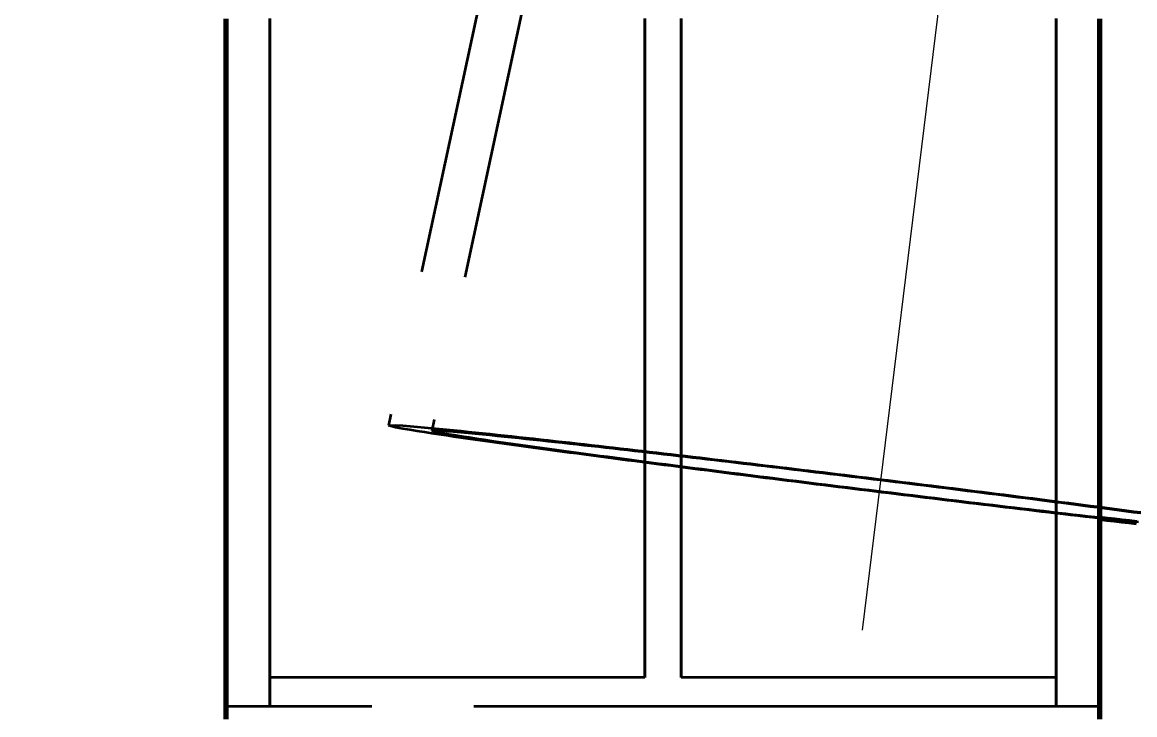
# Model space of a CAD drawing. Header units: millimetres. Extents: x 0 to 2382, y 0 to 420.
# Drawn here: x 132 to 139.64, y 221.34 to 226.1 of the extents above; entities that cross this region are included whole.
import ezdxf

# ---------------------------------------------------------------- set-up
doc = ezdxf.new("R2010")
doc.units = ezdxf.units.MM
doc.linetypes.add('IRAM-E-TRAZOS', pattern=[5, 4, -1])
doc.linetypes.add('IRAM-F-TRAZO-PUNTO', pattern=[20, 15, -2, 1, -2])
for name, color, linetype, lineweight in [('01-VISIBLE', 7, 'CONTINUOUS', 70), ('02-OCULTA', 4, 'IRAM-E-TRAZOS', 35), ('03-EJE', 1, 'IRAM-F-TRAZO-PUNTO', 18), ('04-COTA', 3, 'CONTINUOUS', 18)]:
    doc.layers.add(name, color=color, linetype=linetype, lineweight=lineweight)
doc.styles.add('ISO3098', font='isocpeur.ttf')
doc.dimstyles.new('FLAMA-IRAM', dxfattribs={"dimtxt": 3.5, "dimasz": 3.5, "dimexe": 2, "dimexo": 1.5, "dimgap": 1, "dimtad": 1, "dimdec": 1, "dimtxsty": 'ISO3098', "dimblk": 'IRAM_FLECHA', "dimblk1": 'IRAM_FLECHA', "dimblk2": 'IRAM_FLECHA', "dimcen": 2.5, "dimclrd": 256, "dimclre": 256, "dimclrt": 256, "dimazin": 3, "dimtfac": 1, "dimtmove": 0, "dimatfit": 3, "dimlwd": 18, "dimlwe": 18})

# ---------------------------------------------------------------- blocks, each defined once
blk = doc.blocks.new('IRAM_FLECHA')
blk.add_solid([(0, 0), (-1, 0.125), (-1, -0.125)])

msp = doc.modelspace()

# ---------------------------------------------------------------- linework, layer by layer
at = {"layer": '01-VISIBLE'}
for points in [[(133.4, 221.3125), (133.4, 221.4), (133.4, 221.4875), (133.4, 221.575), (133.4, 221.6625), (133.4, 221.75), (133.4, 221.8375), (133.4, 221.925), (133.4, 222.0125), (133.4, 222.1), (133.4, 222.1875), (133.4, 222.275), (133.4, 222.3625), (133.4, 222.45), (133.4, 222.5375), (133.4, 222.625), (133.4, 222.7125), (133.4, 222.8), (133.4, 222.8875), (133.4, 222.975), (133.4, 223.0625), (133.4, 223.15), (133.4, 223.2375), (133.4, 223.325), (133.4, 223.4125), (133.4, 223.5), (133.4, 223.5875), (133.4, 223.675), (133.4, 223.7625), (133.4, 223.85), (133.4, 223.9375), (133.4, 224.025), (133.4, 224.1125), (133.4, 224.2), (133.4, 224.2875), (133.4, 224.375), (133.4, 224.4625), (133.4, 224.55), (133.4, 224.6375), (133.4, 224.725), (133.4, 224.8125), (133.4, 224.9), (133.4, 224.9875), (133.4, 225.075), (133.4, 225.1625), (133.4, 225.25), (133.4, 225.3375), (133.4, 225.425), (133.4, 225.5125), (133.4, 225.6), (133.4, 225.6875), (133.4, 225.775), (133.4, 225.8625), (133.4, 225.95), (133.4, 226.0375), (133.4, 226.125)], [(139.4, 221.3125), (139.4, 221.4), (139.4, 221.4875), (139.4, 221.575), (139.4, 221.6625), (139.4, 221.75), (139.4, 221.8375), (139.4, 221.925), (139.4, 222.0125), (139.4, 222.1), (139.4, 222.1875), (139.4, 222.275), (139.4, 222.3625), (139.4, 222.45), (139.4, 222.5375), (139.4, 222.625), (139.4, 222.7125), (139.4, 222.8), (139.4, 222.8875), (139.4, 222.975), (139.4, 223.0625), (139.4, 223.15), (139.4, 223.2375), (139.4, 223.325), (139.4, 223.4125), (139.4, 223.5), (139.4, 223.5875), (139.4, 223.675), (139.4, 223.7625), (139.4, 223.85), (139.4, 223.9375), (139.4, 224.025), (139.4, 224.1125), (139.4, 224.2), (139.4, 224.2875), (139.4, 224.375), (139.4, 224.4625), (139.4, 224.55), (139.4, 224.6375), (139.4, 224.725), (139.4, 224.8125), (139.4, 224.9), (139.4, 224.9875), (139.4, 225.075), (139.4, 225.1625), (139.4, 225.25), (139.4, 225.3375), (139.4, 225.425), (139.4, 225.5125), (139.4, 225.6), (139.4, 225.6875), (139.4, 225.775), (139.4, 225.8625), (139.4, 225.95), (139.4, 226.0375), (139.4, 226.125)], [(139.6516, 222.6624), (139.6012, 222.6682), (139.5509, 222.674), (139.5006, 222.6798), (139.4503, 222.6857), (139.4, 222.6915)]]:
    msp.add_lwpolyline(points, dxfattribs=at)
at = {"layer": '02-OCULTA'}
for p, q in [((138.7376, 242.9609), (134.5139, 223.3311)), ((139.0354, 242.9244), (134.8116, 223.2945)), ((136.275, 221.6), (133.7, 221.6)), ((139.1, 221.6), (136.525, 221.6)), ((139.4, 221.4), (133.4, 221.4)), ((139.1, 221.4), (133.7, 221.4))]:
    msp.add_line(p, q, dxfattribs=at)
for points in [[(133.4, 226.125), (133.4, 226.0375), (133.4, 225.95), (133.4, 225.8625), (133.4, 225.775), (133.4, 225.6875), (133.4, 225.6), (133.4, 225.5125), (133.4, 225.425), (133.4, 225.3375), (133.4, 225.25), (133.4, 225.1625), (133.4, 225.075), (133.4, 224.9875), (133.4, 224.9), (133.4, 224.8125), (133.4, 224.725), (133.4, 224.6375), (133.4, 224.55), (133.4, 224.4625), (133.4, 224.375), (133.4, 224.2875), (133.4, 224.2), (133.4, 224.1125), (133.4, 224.025), (133.4, 223.9375), (133.4, 223.85), (133.4, 223.7625), (133.4, 223.675), (133.4, 223.5875), (133.4, 223.5), (133.4, 223.4125), (133.4, 223.325), (133.4, 223.2375), (133.4, 223.15), (133.4, 223.0625), (133.4, 222.975), (133.4, 222.8875), (133.4, 222.8), (133.4, 222.7125), (133.4, 222.625), (133.4, 222.5375), (133.4, 222.45), (133.4, 222.3625), (133.4, 222.275), (133.4, 222.1875), (133.4, 222.1), (133.4, 222.0125), (133.4, 221.925), (133.4, 221.8375), (133.4, 221.75), (133.4, 221.6625), (133.4, 221.575), (133.4, 221.4875), (133.4, 221.4), (133.4, 221.3125)], [(133.4, 221.4), (133.4, 221.463), (133.4, 221.526), (133.4, 221.589), (133.4, 221.652), (133.4, 221.715), (133.4, 221.778), (133.4, 221.841), (133.4, 221.904), (133.4, 221.967), (133.4, 222.03), (133.4, 222.093), (133.4, 222.156), (133.4, 222.219), (133.4, 222.282), (133.4, 222.345), (133.4, 222.408), (133.4, 222.471), (133.4, 222.534), (133.4, 222.597), (133.4, 222.66), (133.4, 222.723), (133.4, 222.786), (133.4, 222.849), (133.4, 222.912), (133.4, 222.975), (133.4, 223.038), (133.4, 223.101), (133.4, 223.164), (133.4, 223.227), (133.4, 223.29), (133.4, 223.353), (133.4, 223.416), (133.4, 223.479), (133.4, 223.542), (133.4, 223.605), (133.4, 223.668), (133.4, 223.731), (133.4, 223.794), (133.4, 223.857), (133.4, 223.92), (133.4, 223.983), (133.4, 224.046), (133.4, 224.109), (133.4, 224.172), (133.4, 224.235), (133.4, 224.298), (133.4, 224.361), (133.4, 224.424), (133.4, 224.487), (133.4, 224.55), (133.4, 224.613), (133.4, 224.676), (133.4, 224.739), (133.4, 224.802), (133.4, 224.865), (133.4, 224.928), (133.4, 224.991), (133.4, 225.054), (133.4, 225.117), (133.4, 225.18), (133.4, 225.243), (133.4, 225.306), (133.4, 225.369), (133.4, 225.432), (133.4, 225.495), (133.4, 225.558), (133.4, 225.621), (133.4, 225.684), (133.4, 225.747), (133.4, 225.81), (133.4, 225.873), (133.4, 225.936), (133.4, 225.999), (133.4, 226.062), (133.4, 226.125)], [(133.4, 226.125), (133.4, 226.062), (133.4, 225.999), (133.4, 225.936), (133.4, 225.873), (133.4, 225.81), (133.4, 225.747), (133.4, 225.684), (133.4, 225.621), (133.4, 225.558), (133.4, 225.495), (133.4, 225.432), (133.4, 225.369), (133.4, 225.306), (133.4, 225.243), (133.4, 225.18), (133.4, 225.117), (133.4, 225.054), (133.4, 224.991), (133.4, 224.928), (133.4, 224.865), (133.4, 224.802), (133.4, 224.739), (133.4, 224.676), (133.4, 224.613), (133.4, 224.55), (133.4, 224.487), (133.4, 224.424), (133.4, 224.361), (133.4, 224.298), (133.4, 224.235), (133.4, 224.172), (133.4, 224.109), (133.4, 224.046), (133.4, 223.983), (133.4, 223.92), (133.4, 223.857), (133.4, 223.794), (133.4, 223.731), (133.4, 223.668), (133.4, 223.605), (133.4, 223.542), (133.4, 223.479), (133.4, 223.416), (133.4, 223.353), (133.4, 223.29), (133.4, 223.227), (133.4, 223.164), (133.4, 223.101), (133.4, 223.038), (133.4, 222.975), (133.4, 222.912), (133.4, 222.849), (133.4, 222.786), (133.4, 222.723), (133.4, 222.66), (133.4, 222.597), (133.4, 222.534), (133.4, 222.471), (133.4, 222.408), (133.4, 222.345), (133.4, 222.282), (133.4, 222.219), (133.4, 222.156), (133.4, 222.093), (133.4, 222.03), (133.4, 221.967), (133.4, 221.904), (133.4, 221.841), (133.4, 221.778), (133.4, 221.715), (133.4, 221.652), (133.4, 221.589), (133.4, 221.526), (133.4, 221.463), (133.4, 221.4)], [(133.7, 221.6), (133.7, 221.662), (133.7, 221.724), (133.7, 221.786), (133.7, 221.848), (133.7, 221.91), (133.7, 221.972), (133.7, 222.034), (133.7, 222.096), (133.7, 222.158), (133.7, 222.22), (133.7, 222.282), (133.7, 222.344), (133.7, 222.406), (133.7, 222.468), (133.7, 222.53), (133.7, 222.592), (133.7, 222.654), (133.7, 222.716), (133.7, 222.778), (133.7, 222.84), (133.7, 222.902), (133.7, 222.964), (133.7, 223.026), (133.7, 223.088), (133.7, 223.15), (133.7, 223.212), (133.7, 223.274), (133.7, 223.336), (133.7, 223.398), (133.7, 223.46), (133.7, 223.522), (133.7, 223.584), (133.7, 223.646), (133.7, 223.708), (133.7, 223.77), (133.7, 223.832), (133.7, 223.894), (133.7, 223.956), (133.7, 224.018), (133.7, 224.08), (133.7, 224.142), (133.7, 224.204), (133.7, 224.266), (133.7, 224.328), (133.7, 224.39), (133.7, 224.452), (133.7, 224.514), (133.7, 224.576), (133.7, 224.638), (133.7, 224.7), (133.7, 224.762), (133.7, 224.824), (133.7, 224.886), (133.7, 224.948), (133.7, 225.01), (133.7, 225.072), (133.7, 225.134), (133.7, 225.196), (133.7, 225.258), (133.7, 225.32), (133.7, 225.382), (133.7, 225.444), (133.7, 225.506), (133.7, 225.568), (133.7, 225.63), (133.7, 225.692), (133.7, 225.754), (133.7, 225.816), (133.7, 225.878), (133.7, 225.94), (133.7, 226.002), (133.7, 226.064), (133.7, 226.126)], [(133.7, 226.126), (133.7, 226.064), (133.7, 226.002), (133.7, 225.94), (133.7, 225.878), (133.7, 225.816), (133.7, 225.754), (133.7, 225.692), (133.7, 225.63), (133.7, 225.568), (133.7, 225.506), (133.7, 225.444), (133.7, 225.382), (133.7, 225.32), (133.7, 225.258), (133.7, 225.196), (133.7, 225.134), (133.7, 225.072), (133.7, 225.01), (133.7, 224.948), (133.7, 224.886), (133.7, 224.824), (133.7, 224.762), (133.7, 224.7), (133.7, 224.638), (133.7, 224.576), (133.7, 224.514), (133.7, 224.452), (133.7, 224.39), (133.7, 224.328), (133.7, 224.266), (133.7, 224.204), (133.7, 224.142), (133.7, 224.08), (133.7, 224.018), (133.7, 223.956), (133.7, 223.894), (133.7, 223.832), (133.7, 223.77), (133.7, 223.708), (133.7, 223.646), (133.7, 223.584), (133.7, 223.522), (133.7, 223.46), (133.7, 223.398), (133.7, 223.336), (133.7, 223.274), (133.7, 223.212), (133.7, 223.15), (133.7, 223.088), (133.7, 223.026), (133.7, 222.964), (133.7, 222.902), (133.7, 222.84), (133.7, 222.778), (133.7, 222.716), (133.7, 222.654), (133.7, 222.592), (133.7, 222.53), (133.7, 222.468), (133.7, 222.406), (133.7, 222.344), (133.7, 222.282), (133.7, 222.22), (133.7, 222.158), (133.7, 222.096), (133.7, 222.034), (133.7, 221.972), (133.7, 221.91), (133.7, 221.848), (133.7, 221.786), (133.7, 221.724), (133.7, 221.662), (133.7, 221.6)], [(133.7, 221.4), (133.7, 221.463), (133.7, 221.526), (133.7, 221.589), (133.7, 221.652), (133.7, 221.715), (133.7, 221.778), (133.7, 221.841), (133.7, 221.904), (133.7, 221.967), (133.7, 222.03), (133.7, 222.093), (133.7, 222.156), (133.7, 222.219), (133.7, 222.282), (133.7, 222.345), (133.7, 222.408), (133.7, 222.471), (133.7, 222.534), (133.7, 222.597), (133.7, 222.66), (133.7, 222.723), (133.7, 222.786), (133.7, 222.849), (133.7, 222.912), (133.7, 222.975), (133.7, 223.038), (133.7, 223.101), (133.7, 223.164), (133.7, 223.227), (133.7, 223.29), (133.7, 223.353), (133.7, 223.416), (133.7, 223.479), (133.7, 223.542), (133.7, 223.605), (133.7, 223.668), (133.7, 223.731), (133.7, 223.794), (133.7, 223.857), (133.7, 223.92), (133.7, 223.983), (133.7, 224.046), (133.7, 224.109), (133.7, 224.172), (133.7, 224.235), (133.7, 224.298), (133.7, 224.361), (133.7, 224.424), (133.7, 224.487), (133.7, 224.55), (133.7, 224.613), (133.7, 224.676), (133.7, 224.739), (133.7, 224.802), (133.7, 224.865), (133.7, 224.928), (133.7, 224.991), (133.7, 225.054), (133.7, 225.117), (133.7, 225.18), (133.7, 225.243), (133.7, 225.306), (133.7, 225.369), (133.7, 225.432), (133.7, 225.495), (133.7, 225.558), (133.7, 225.621), (133.7, 225.684), (133.7, 225.747), (133.7, 225.81), (133.7, 225.873), (133.7, 225.936), (133.7, 225.999), (133.7, 226.062), (133.7, 226.125)], [(133.7, 226.125), (133.7, 226.062), (133.7, 225.999), (133.7, 225.936), (133.7, 225.873), (133.7, 225.81), (133.7, 225.747), (133.7, 225.684), (133.7, 225.621), (133.7, 225.558), (133.7, 225.495), (133.7, 225.432), (133.7, 225.369), (133.7, 225.306), (133.7, 225.243), (133.7, 225.18), (133.7, 225.117), (133.7, 225.054), (133.7, 224.991), (133.7, 224.928), (133.7, 224.865), (133.7, 224.802), (133.7, 224.739), (133.7, 224.676), (133.7, 224.613), (133.7, 224.55), (133.7, 224.487), (133.7, 224.424), (133.7, 224.361), (133.7, 224.298), (133.7, 224.235), (133.7, 224.172), (133.7, 224.109), (133.7, 224.046), (133.7, 223.983), (133.7, 223.92), (133.7, 223.857), (133.7, 223.794), (133.7, 223.731), (133.7, 223.668), (133.7, 223.605), (133.7, 223.542), (133.7, 223.479), (133.7, 223.416), (133.7, 223.353), (133.7, 223.29), (133.7, 223.227), (133.7, 223.164), (133.7, 223.101), (133.7, 223.038), (133.7, 222.975), (133.7, 222.912), (133.7, 222.849), (133.7, 222.786), (133.7, 222.723), (133.7, 222.66), (133.7, 222.597), (133.7, 222.534), (133.7, 222.471), (133.7, 222.408), (133.7, 222.345), (133.7, 222.282), (133.7, 222.219), (133.7, 222.156), (133.7, 222.093), (133.7, 222.03), (133.7, 221.967), (133.7, 221.904), (133.7, 221.841), (133.7, 221.778), (133.7, 221.715), (133.7, 221.652), (133.7, 221.589), (133.7, 221.526), (133.7, 221.463), (133.7, 221.4)], [(136.275, 221.6), (136.275, 221.662), (136.275, 221.724), (136.275, 221.786), (136.275, 221.848), (136.275, 221.91), (136.275, 221.972), (136.275, 222.034), (136.275, 222.096), (136.275, 222.158), (136.275, 222.22), (136.275, 222.282), (136.275, 222.344), (136.275, 222.406), (136.275, 222.468), (136.275, 222.53), (136.275, 222.592), (136.275, 222.654), (136.275, 222.716), (136.275, 222.778), (136.275, 222.84), (136.275, 222.902), (136.275, 222.964), (136.275, 223.026), (136.275, 223.088), (136.275, 223.15), (136.275, 223.212), (136.275, 223.274), (136.275, 223.336), (136.275, 223.398), (136.275, 223.46), (136.275, 223.522), (136.275, 223.584), (136.275, 223.646), (136.275, 223.708), (136.275, 223.77), (136.275, 223.832), (136.275, 223.894), (136.275, 223.956), (136.275, 224.018), (136.275, 224.08), (136.275, 224.142), (136.275, 224.204), (136.275, 224.266), (136.275, 224.328), (136.275, 224.39), (136.275, 224.452), (136.275, 224.514), (136.275, 224.576), (136.275, 224.638), (136.275, 224.7), (136.275, 224.762), (136.275, 224.824), (136.275, 224.886), (136.275, 224.948), (136.275, 225.01), (136.275, 225.072), (136.275, 225.134), (136.275, 225.196), (136.275, 225.258), (136.275, 225.32), (136.275, 225.382), (136.275, 225.444), (136.275, 225.506), (136.275, 225.568), (136.275, 225.63), (136.275, 225.692), (136.275, 225.754), (136.275, 225.816), (136.275, 225.878), (136.275, 225.94), (136.275, 226.002), (136.275, 226.064), (136.275, 226.126)], [(136.275, 226.126), (136.275, 226.064), (136.275, 226.002), (136.275, 225.94), (136.275, 225.878), (136.275, 225.816), (136.275, 225.754), (136.275, 225.692), (136.275, 225.63), (136.275, 225.568), (136.275, 225.506), (136.275, 225.444), (136.275, 225.382), (136.275, 225.32), (136.275, 225.258), (136.275, 225.196), (136.275, 225.134), (136.275, 225.072), (136.275, 225.01), (136.275, 224.948), (136.275, 224.886), (136.275, 224.824), (136.275, 224.762), (136.275, 224.7), (136.275, 224.638), (136.275, 224.576), (136.275, 224.514), (136.275, 224.452), (136.275, 224.39), (136.275, 224.328), (136.275, 224.266), (136.275, 224.204), (136.275, 224.142), (136.275, 224.08), (136.275, 224.018), (136.275, 223.956), (136.275, 223.894), (136.275, 223.832), (136.275, 223.77), (136.275, 223.708), (136.275, 223.646), (136.275, 223.584), (136.275, 223.522), (136.275, 223.46), (136.275, 223.398), (136.275, 223.336), (136.275, 223.274), (136.275, 223.212), (136.275, 223.15), (136.275, 223.088), (136.275, 223.026), (136.275, 222.964), (136.275, 222.902), (136.275, 222.84), (136.275, 222.778), (136.275, 222.716), (136.275, 222.654), (136.275, 222.592), (136.275, 222.53), (136.275, 222.468), (136.275, 222.406), (136.275, 222.344), (136.275, 222.282), (136.275, 222.22), (136.275, 222.158), (136.275, 222.096), (136.275, 222.034), (136.275, 221.972), (136.275, 221.91), (136.275, 221.848), (136.275, 221.786), (136.275, 221.724), (136.275, 221.662), (136.275, 221.6)], [(136.525, 221.6), (136.525, 221.662), (136.525, 221.724), (136.525, 221.786), (136.525, 221.848), (136.525, 221.91), (136.525, 221.972), (136.525, 222.034), (136.525, 222.096), (136.525, 222.158), (136.525, 222.22), (136.525, 222.282), (136.525, 222.344), (136.525, 222.406), (136.525, 222.468), (136.525, 222.53), (136.525, 222.592), (136.525, 222.654), (136.525, 222.716), (136.525, 222.778), (136.525, 222.84), (136.525, 222.902), (136.525, 222.964), (136.525, 223.026), (136.525, 223.088), (136.525, 223.15), (136.525, 223.212), (136.525, 223.274), (136.525, 223.336), (136.525, 223.398), (136.525, 223.46), (136.525, 223.522), (136.525, 223.584), (136.525, 223.646), (136.525, 223.708), (136.525, 223.77), (136.525, 223.832), (136.525, 223.894), (136.525, 223.956), (136.525, 224.018), (136.525, 224.08), (136.525, 224.142), (136.525, 224.204), (136.525, 224.266), (136.525, 224.328), (136.525, 224.39), (136.525, 224.452), (136.525, 224.514), (136.525, 224.576), (136.525, 224.638), (136.525, 224.7), (136.525, 224.762), (136.525, 224.824), (136.525, 224.886), (136.525, 224.948), (136.525, 225.01), (136.525, 225.072), (136.525, 225.134), (136.525, 225.196), (136.525, 225.258), (136.525, 225.32), (136.525, 225.382), (136.525, 225.444), (136.525, 225.506), (136.525, 225.568), (136.525, 225.63), (136.525, 225.692), (136.525, 225.754), (136.525, 225.816), (136.525, 225.878), (136.525, 225.94), (136.525, 226.002), (136.525, 226.064), (136.525, 226.126)], [(136.525, 226.126), (136.525, 226.064), (136.525, 226.002), (136.525, 225.94), (136.525, 225.878), (136.525, 225.816), (136.525, 225.754), (136.525, 225.692), (136.525, 225.63), (136.525, 225.568), (136.525, 225.506), (136.525, 225.444), (136.525, 225.382), (136.525, 225.32), (136.525, 225.258), (136.525, 225.196), (136.525, 225.134), (136.525, 225.072), (136.525, 225.01), (136.525, 224.948), (136.525, 224.886), (136.525, 224.824), (136.525, 224.762), (136.525, 224.7), (136.525, 224.638), (136.525, 224.576), (136.525, 224.514), (136.525, 224.452), (136.525, 224.39), (136.525, 224.328), (136.525, 224.266), (136.525, 224.204), (136.525, 224.142), (136.525, 224.08), (136.525, 224.018), (136.525, 223.956), (136.525, 223.894), (136.525, 223.832), (136.525, 223.77), (136.525, 223.708), (136.525, 223.646), (136.525, 223.584), (136.525, 223.522), (136.525, 223.46), (136.525, 223.398), (136.525, 223.336), (136.525, 223.274), (136.525, 223.212), (136.525, 223.15), (136.525, 223.088), (136.525, 223.026), (136.525, 222.964), (136.525, 222.902), (136.525, 222.84), (136.525, 222.778), (136.525, 222.716), (136.525, 222.654), (136.525, 222.592), (136.525, 222.53), (136.525, 222.468), (136.525, 222.406), (136.525, 222.344), (136.525, 222.282), (136.525, 222.22), (136.525, 222.158), (136.525, 222.096), (136.525, 222.034), (136.525, 221.972), (136.525, 221.91), (136.525, 221.848), (136.525, 221.786), (136.525, 221.724), (136.525, 221.662), (136.525, 221.6)], [(139.1, 221.6), (139.1, 221.662), (139.1, 221.724), (139.1, 221.786), (139.1, 221.848), (139.1, 221.91), (139.1, 221.972), (139.1, 222.034), (139.1, 222.096), (139.1, 222.158), (139.1, 222.22), (139.1, 222.282), (139.1, 222.344), (139.1, 222.406), (139.1, 222.468), (139.1, 222.53), (139.1, 222.592), (139.1, 222.654), (139.1, 222.716), (139.1, 222.778), (139.1, 222.84), (139.1, 222.902), (139.1, 222.964), (139.1, 223.026), (139.1, 223.088), (139.1, 223.15), (139.1, 223.212), (139.1, 223.274), (139.1, 223.336), (139.1, 223.398), (139.1, 223.46), (139.1, 223.522), (139.1, 223.584), (139.1, 223.646), (139.1, 223.708), (139.1, 223.77), (139.1, 223.832), (139.1, 223.894), (139.1, 223.956), (139.1, 224.018), (139.1, 224.08), (139.1, 224.142), (139.1, 224.204), (139.1, 224.266), (139.1, 224.328), (139.1, 224.39), (139.1, 224.452), (139.1, 224.514), (139.1, 224.576), (139.1, 224.638), (139.1, 224.7), (139.1, 224.762), (139.1, 224.824), (139.1, 224.886), (139.1, 224.948), (139.1, 225.01), (139.1, 225.072), (139.1, 225.134), (139.1, 225.196), (139.1, 225.258), (139.1, 225.32), (139.1, 225.382), (139.1, 225.444), (139.1, 225.506), (139.1, 225.568), (139.1, 225.63), (139.1, 225.692), (139.1, 225.754), (139.1, 225.816), (139.1, 225.878), (139.1, 225.94), (139.1, 226.002), (139.1, 226.064), (139.1, 226.126)], [(139.1, 226.126), (139.1, 226.064), (139.1, 226.002), (139.1, 225.94), (139.1, 225.878), (139.1, 225.816), (139.1, 225.754), (139.1, 225.692), (139.1, 225.63), (139.1, 225.568), (139.1, 225.506), (139.1, 225.444), (139.1, 225.382), (139.1, 225.32), (139.1, 225.258), (139.1, 225.196), (139.1, 225.134), (139.1, 225.072), (139.1, 225.01), (139.1, 224.948), (139.1, 224.886), (139.1, 224.824), (139.1, 224.762), (139.1, 224.7), (139.1, 224.638), (139.1, 224.576), (139.1, 224.514), (139.1, 224.452), (139.1, 224.39), (139.1, 224.328), (139.1, 224.266), (139.1, 224.204), (139.1, 224.142), (139.1, 224.08), (139.1, 224.018), (139.1, 223.956), (139.1, 223.894), (139.1, 223.832), (139.1, 223.77), (139.1, 223.708), (139.1, 223.646), (139.1, 223.584), (139.1, 223.522), (139.1, 223.46), (139.1, 223.398), (139.1, 223.336), (139.1, 223.274), (139.1, 223.212), (139.1, 223.15), (139.1, 223.088), (139.1, 223.026), (139.1, 222.964), (139.1, 222.902), (139.1, 222.84), (139.1, 222.778), (139.1, 222.716), (139.1, 222.654), (139.1, 222.592), (139.1, 222.53), (139.1, 222.468), (139.1, 222.406), (139.1, 222.344), (139.1, 222.282), (139.1, 222.22), (139.1, 222.158), (139.1, 222.096), (139.1, 222.034), (139.1, 221.972), (139.1, 221.91), (139.1, 221.848), (139.1, 221.786), (139.1, 221.724), (139.1, 221.662), (139.1, 221.6)], [(139.1, 221.4), (139.1, 221.463), (139.1, 221.526), (139.1, 221.589), (139.1, 221.652), (139.1, 221.715), (139.1, 221.778), (139.1, 221.841), (139.1, 221.904), (139.1, 221.967), (139.1, 222.03), (139.1, 222.093), (139.1, 222.156), (139.1, 222.219), (139.1, 222.282), (139.1, 222.345), (139.1, 222.408), (139.1, 222.471), (139.1, 222.534), (139.1, 222.597), (139.1, 222.66), (139.1, 222.723), (139.1, 222.786), (139.1, 222.849), (139.1, 222.912), (139.1, 222.975), (139.1, 223.038), (139.1, 223.101), (139.1, 223.164), (139.1, 223.227), (139.1, 223.29), (139.1, 223.353), (139.1, 223.416), (139.1, 223.479), (139.1, 223.542), (139.1, 223.605), (139.1, 223.668), (139.1, 223.731), (139.1, 223.794), (139.1, 223.857), (139.1, 223.92), (139.1, 223.983), (139.1, 224.046), (139.1, 224.109), (139.1, 224.172), (139.1, 224.235), (139.1, 224.298), (139.1, 224.361), (139.1, 224.424), (139.1, 224.487), (139.1, 224.55), (139.1, 224.613), (139.1, 224.676), (139.1, 224.739), (139.1, 224.802), (139.1, 224.865), (139.1, 224.928), (139.1, 224.991), (139.1, 225.054), (139.1, 225.117), (139.1, 225.18), (139.1, 225.243), (139.1, 225.306), (139.1, 225.369), (139.1, 225.432), (139.1, 225.495), (139.1, 225.558), (139.1, 225.621), (139.1, 225.684), (139.1, 225.747), (139.1, 225.81), (139.1, 225.873), (139.1, 225.936), (139.1, 225.999), (139.1, 226.062), (139.1, 226.125)], [(139.1, 226.125), (139.1, 226.062), (139.1, 225.999), (139.1, 225.936), (139.1, 225.873), (139.1, 225.81), (139.1, 225.747), (139.1, 225.684), (139.1, 225.621), (139.1, 225.558), (139.1, 225.495), (139.1, 225.432), (139.1, 225.369), (139.1, 225.306), (139.1, 225.243), (139.1, 225.18), (139.1, 225.117), (139.1, 225.054), (139.1, 224.991), (139.1, 224.928), (139.1, 224.865), (139.1, 224.802), (139.1, 224.739), (139.1, 224.676), (139.1, 224.613), (139.1, 224.55), (139.1, 224.487), (139.1, 224.424), (139.1, 224.361), (139.1, 224.298), (139.1, 224.235), (139.1, 224.172), (139.1, 224.109), (139.1, 224.046), (139.1, 223.983), (139.1, 223.92), (139.1, 223.857), (139.1, 223.794), (139.1, 223.731), (139.1, 223.668), (139.1, 223.605), (139.1, 223.542), (139.1, 223.479), (139.1, 223.416), (139.1, 223.353), (139.1, 223.29), (139.1, 223.227), (139.1, 223.164), (139.1, 223.101), (139.1, 223.038), (139.1, 222.975), (139.1, 222.912), (139.1, 222.849), (139.1, 222.786), (139.1, 222.723), (139.1, 222.66), (139.1, 222.597), (139.1, 222.534), (139.1, 222.471), (139.1, 222.408), (139.1, 222.345), (139.1, 222.282), (139.1, 222.219), (139.1, 222.156), (139.1, 222.093), (139.1, 222.03), (139.1, 221.967), (139.1, 221.904), (139.1, 221.841), (139.1, 221.778), (139.1, 221.715), (139.1, 221.652), (139.1, 221.589), (139.1, 221.526), (139.1, 221.463), (139.1, 221.4)], [(139.4, 226.125), (139.4, 226.0375), (139.4, 225.95), (139.4, 225.8625), (139.4, 225.775), (139.4, 225.6875), (139.4, 225.6), (139.4, 225.5125), (139.4, 225.425), (139.4, 225.3375), (139.4, 225.25), (139.4, 225.1625), (139.4, 225.075), (139.4, 224.9875), (139.4, 224.9), (139.4, 224.8125), (139.4, 224.725), (139.4, 224.6375), (139.4, 224.55), (139.4, 224.4625), (139.4, 224.375), (139.4, 224.2875), (139.4, 224.2), (139.4, 224.1125), (139.4, 224.025), (139.4, 223.9375), (139.4, 223.85), (139.4, 223.7625), (139.4, 223.675), (139.4, 223.5875), (139.4, 223.5), (139.4, 223.4125), (139.4, 223.325), (139.4, 223.2375), (139.4, 223.15), (139.4, 223.0625), (139.4, 222.975), (139.4, 222.8875), (139.4, 222.8), (139.4, 222.7125), (139.4, 222.625), (139.4, 222.5375), (139.4, 222.45), (139.4, 222.3625), (139.4, 222.275), (139.4, 222.1875), (139.4, 222.1), (139.4, 222.0125), (139.4, 221.925), (139.4, 221.8375), (139.4, 221.75), (139.4, 221.6625), (139.4, 221.575), (139.4, 221.4875), (139.4, 221.4), (139.4, 221.3125)], [(139.4, 221.4), (139.4, 221.463), (139.4, 221.526), (139.4, 221.589), (139.4, 221.652), (139.4, 221.715), (139.4, 221.778), (139.4, 221.841), (139.4, 221.904), (139.4, 221.967), (139.4, 222.03), (139.4, 222.093), (139.4, 222.156), (139.4, 222.219), (139.4, 222.282), (139.4, 222.345), (139.4, 222.408), (139.4, 222.471), (139.4, 222.534), (139.4, 222.597), (139.4, 222.66), (139.4, 222.723), (139.4, 222.786), (139.4, 222.849), (139.4, 222.912), (139.4, 222.975), (139.4, 223.038), (139.4, 223.101), (139.4, 223.164), (139.4, 223.227), (139.4, 223.29), (139.4, 223.353), (139.4, 223.416), (139.4, 223.479), (139.4, 223.542), (139.4, 223.605), (139.4, 223.668), (139.4, 223.731), (139.4, 223.794), (139.4, 223.857), (139.4, 223.92), (139.4, 223.983), (139.4, 224.046), (139.4, 224.109), (139.4, 224.172), (139.4, 224.235), (139.4, 224.298), (139.4, 224.361), (139.4, 224.424), (139.4, 224.487), (139.4, 224.55), (139.4, 224.613), (139.4, 224.676), (139.4, 224.739), (139.4, 224.802), (139.4, 224.865), (139.4, 224.928), (139.4, 224.991), (139.4, 225.054), (139.4, 225.117), (139.4, 225.18), (139.4, 225.243), (139.4, 225.306), (139.4, 225.369), (139.4, 225.432), (139.4, 225.495), (139.4, 225.558), (139.4, 225.621), (139.4, 225.684), (139.4, 225.747), (139.4, 225.81), (139.4, 225.873), (139.4, 225.936), (139.4, 225.999), (139.4, 226.062), (139.4, 226.125)], [(139.4, 226.125), (139.4, 226.062), (139.4, 225.999), (139.4, 225.936), (139.4, 225.873), (139.4, 225.81), (139.4, 225.747), (139.4, 225.684), (139.4, 225.621), (139.4, 225.558), (139.4, 225.495), (139.4, 225.432), (139.4, 225.369), (139.4, 225.306), (139.4, 225.243), (139.4, 225.18), (139.4, 225.117), (139.4, 225.054), (139.4, 224.991), (139.4, 224.928), (139.4, 224.865), (139.4, 224.802), (139.4, 224.739), (139.4, 224.676), (139.4, 224.613), (139.4, 224.55), (139.4, 224.487), (139.4, 224.424), (139.4, 224.361), (139.4, 224.298), (139.4, 224.235), (139.4, 224.172), (139.4, 224.109), (139.4, 224.046), (139.4, 223.983), (139.4, 223.92), (139.4, 223.857), (139.4, 223.794), (139.4, 223.731), (139.4, 223.668), (139.4, 223.605), (139.4, 223.542), (139.4, 223.479), (139.4, 223.416), (139.4, 223.353), (139.4, 223.29), (139.4, 223.227), (139.4, 223.164), (139.4, 223.101), (139.4, 223.038), (139.4, 222.975), (139.4, 222.912), (139.4, 222.849), (139.4, 222.786), (139.4, 222.723), (139.4, 222.66), (139.4, 222.597), (139.4, 222.534), (139.4, 222.471), (139.4, 222.408), (139.4, 222.345), (139.4, 222.282), (139.4, 222.219), (139.4, 222.156), (139.4, 222.093), (139.4, 222.03), (139.4, 221.967), (139.4, 221.904), (139.4, 221.841), (139.4, 221.778), (139.4, 221.715), (139.4, 221.652), (139.4, 221.589), (139.4, 221.526), (139.4, 221.463), (139.4, 221.4)], [(134.5139, 223.3311), (134.5634, 223.3324), (134.6133, 223.3294), (134.6632, 223.3256), (134.7131, 223.3215), (134.7629, 223.3171), (134.8127, 223.3125), (134.8625, 223.3077), (134.9123, 223.3029), (134.962, 223.298), (135.0118, 223.293), (135.0616, 223.2879), (135.1113, 223.2828), (135.1611, 223.2776), (135.2108, 223.2723), (135.2606, 223.2671), (135.3103, 223.2617), (135.36, 223.2564), (135.4098, 223.251), (135.4595, 223.2456), (135.5092, 223.2402), (135.5589, 223.2347), (135.6086, 223.2292), (135.6584, 223.2237), (135.7081, 223.2181), (135.7578, 223.2126), (135.8075, 223.207), (135.8572, 223.2014), (135.9069, 223.1958), (135.9566, 223.1901), (136.0063, 223.1845), (136.056, 223.1788), (136.1057, 223.1731), (136.1554, 223.1674), (136.2051, 223.1617), (136.2548, 223.156), (136.3044, 223.1502), (136.3541, 223.1445), (136.4038, 223.1387), (136.4535, 223.1329), (136.5032, 223.1271), (136.5529, 223.1213), (136.6025, 223.1155), (136.6522, 223.1096), (136.7019, 223.1038), (136.7516, 223.0979), (136.8012, 223.0921), (136.8509, 223.0862), (136.9006, 223.0803), (136.9503, 223.0744), (136.9999, 223.0685), (137.0496, 223.0625), (137.0993, 223.0566), (137.1489, 223.0507), (137.1986, 223.0447), (137.2482, 223.0387), (137.2979, 223.0328), (137.3476, 223.0268), (137.3972, 223.0208), (137.4469, 223.0148), (137.4965, 223.0088), (137.5462, 223.0027), (137.5959, 222.9967), (137.6455, 222.9907), (137.6952, 222.9846), (137.7448, 222.9785), (137.7945, 222.9725), (137.8441, 222.9664), (137.8938, 222.9603), (137.9434, 222.9542), (137.993, 222.9481), (138.0427, 222.942), (138.0923, 222.9358), (138.142, 222.9297), (138.1916, 222.9236), (138.2412, 222.9174), (138.2909, 222.9112), (138.3405, 222.9051), (138.3902, 222.8989), (138.4398, 222.8927), (138.4894, 222.8865), (138.5391, 222.8802), (138.5887, 222.874), (138.6383, 222.8678), (138.6879, 222.8615), (138.7376, 222.8553), (138.7872, 222.849), (138.8368, 222.8427), (138.8864, 222.8365), (138.9361, 222.8302), (138.9857, 222.8238), (139.0353, 222.8175), (139.0849, 222.8112), (139.1345, 222.8048), (139.1841, 222.7985), (139.2338, 222.7921), (139.2834, 222.7857), (139.333, 222.7794), (139.3826, 222.7729), (139.4322, 222.7665), (139.4818, 222.7601), (139.5314, 222.7537), (139.581, 222.7472), (139.6306, 222.7407), (139.6802, 222.7342)], [(134.9633, 223.2537), (134.9131, 223.261), (134.8629, 223.2685), (134.8127, 223.276), (134.7625, 223.2837), (134.7123, 223.2916), (134.6622, 223.2997), (134.6122, 223.3083), (134.5622, 223.3175), (134.5139, 223.3311)], [(134.8116, 223.2945), (134.8612, 223.2955), (134.9111, 223.2924), (134.961, 223.2885), (135.0108, 223.2842), (135.0607, 223.2797), (135.1105, 223.2751), (135.1602, 223.2703), (135.21, 223.2653), (135.2598, 223.2603), (135.3095, 223.2553), (135.3593, 223.2501), (135.409, 223.245), (135.4588, 223.2397), (135.5085, 223.2344), (135.5583, 223.2291), (135.608, 223.2237), (135.6577, 223.2183), (135.7074, 223.2129), (135.7572, 223.2074), (135.8069, 223.2019), (135.8566, 223.1964), (135.9063, 223.1909), (135.956, 223.1853), (136.0057, 223.1797), (136.0554, 223.1741), (136.1051, 223.1685), (136.1548, 223.1628), (136.2045, 223.1572), (136.2542, 223.1515), (136.3039, 223.1458), (136.3536, 223.1401), (136.4033, 223.1343), (136.453, 223.1286), (136.5027, 223.1228), (136.5524, 223.1171), (136.602, 223.1113), (136.6517, 223.1055), (136.7014, 223.0996), (136.7511, 223.0938), (136.8008, 223.088), (136.8504, 223.0821), (136.9001, 223.0762), (136.9498, 223.0704), (136.9994, 223.0645), (137.0491, 223.0585), (137.0988, 223.0526), (137.1485, 223.0467), (137.1981, 223.0408), (137.2478, 223.0348), (137.2974, 223.0288), (137.3471, 223.0229), (137.3968, 223.0169), (137.4464, 223.0109), (137.4961, 223.0049), (137.5457, 222.9989), (137.5954, 222.9928), (137.645, 222.9868), (137.6947, 222.9807), (137.7443, 222.9747), (137.794, 222.9686), (137.8436, 222.9625), (137.8933, 222.9564), (137.9429, 222.9503), (137.9926, 222.9442), (138.0422, 222.9381), (138.0919, 222.932), (138.1415, 222.9258), (138.1911, 222.9197), (138.2408, 222.9135), (138.2904, 222.9073), (138.3401, 222.9012), (138.3897, 222.895), (138.4393, 222.8888), (138.489, 222.8825), (138.5386, 222.8763), (138.5882, 222.8701), (138.6378, 222.8638), (138.6875, 222.8576), (138.7371, 222.8513), (138.7867, 222.845), (138.8363, 222.8387), (138.886, 222.8324), (138.9356, 222.8261), (138.9852, 222.8197), (139.0348, 222.8134), (139.0844, 222.807), (139.134, 222.8007), (139.1836, 222.7943), (139.2332, 222.7879), (139.2829, 222.7815), (139.3325, 222.775), (139.3821, 222.7686), (139.4317, 222.7621), (139.4813, 222.7557), (139.5309, 222.7492), (139.5805, 222.7427), (139.63, 222.7361), (139.6796, 222.7296)], [(135.2214, 223.2239), (135.1699, 223.2315), (135.1184, 223.2391), (135.0669, 223.2469), (135.0154, 223.2549), (134.964, 223.2631), (134.9126, 223.2717), (134.8614, 223.281), (134.8116, 223.2945)], [(139.4, 222.6915), (139.3501, 222.6973), (139.3002, 222.7031), (139.2503, 222.7089), (139.2004, 222.7148), (139.1504, 222.7206), (139.1005, 222.7265), (139.0506, 222.7324), (139.0007, 222.7383), (138.9508, 222.7442), (138.9009, 222.7501), (138.851, 222.756), (138.8011, 222.762), (138.7512, 222.7679), (138.7013, 222.7739), (138.6514, 222.7798), (138.6016, 222.7858), (138.5517, 222.7918), (138.5018, 222.7978), (138.4519, 222.8038), (138.402, 222.8098), (138.3521, 222.8159), (138.3022, 222.8219), (138.2523, 222.828), (138.2024, 222.834), (138.1526, 222.8401), (138.1027, 222.8462), (138.0528, 222.8522), (138.0029, 222.8583), (137.953, 222.8644), (137.9032, 222.8706), (137.8533, 222.8767), (137.8034, 222.8828), (137.7535, 222.889), (137.7037, 222.8951), (137.6538, 222.9013), (137.6039, 222.9074), (137.5541, 222.9136), (137.5042, 222.9198), (137.4543, 222.926), (137.4045, 222.9322), (137.3546, 222.9385), (137.3047, 222.9447), (137.2549, 222.9509), (137.205, 222.9572), (137.1552, 222.9634), (137.1053, 222.9697), (137.0554, 222.976), (137.0056, 222.9823), (136.9557, 222.9886), (136.9059, 222.9949), (136.856, 223.0012), (136.8062, 223.0076), (136.7563, 223.0139), (136.7065, 223.0203), (136.6567, 223.0266), (136.6068, 223.033), (136.557, 223.0394), (136.5071, 223.0458), (136.4573, 223.0522), (136.4074, 223.0587), (136.3576, 223.0651), (136.3078, 223.0716), (136.2579, 223.078), (136.2081, 223.0845), (136.1583, 223.091), (136.1085, 223.0975), (136.0586, 223.1041), (136.0088, 223.1106), (135.959, 223.1172), (135.9092, 223.1238), (135.8594, 223.1304), (135.8096, 223.137), (135.7597, 223.1436), (135.7099, 223.1503), (135.6601, 223.157), (135.6103, 223.1637), (135.5605, 223.1704), (135.5107, 223.1771), (135.4609, 223.1839), (135.4112, 223.1907), (135.3614, 223.1975), (135.3116, 223.2044), (135.2618, 223.2113), (135.2121, 223.2182), (135.1623, 223.2252), (135.1125, 223.2323), (135.0628, 223.2393), (135.013, 223.2465), (134.9633, 223.2537)], [(139.6644, 222.6657), (139.6144, 222.6713), (139.5644, 222.677), (139.5144, 222.6828), (139.4644, 222.6885), (139.4144, 222.6943), (139.3645, 222.7), (139.3145, 222.7058), (139.2645, 222.7116), (139.2145, 222.7174), (139.1646, 222.7232), (139.1146, 222.7291), (139.0646, 222.7349), (139.0146, 222.7408), (138.9647, 222.7467), (138.9147, 222.7526), (138.8647, 222.7585), (138.8148, 222.7644), (138.7648, 222.7704), (138.7148, 222.7763), (138.6649, 222.7823), (138.6149, 222.7882), (138.565, 222.7942), (138.515, 222.8002), (138.465, 222.8062), (138.4151, 222.8122), (138.3651, 222.8182), (138.3152, 222.8243), (138.2652, 222.8303), (138.2153, 222.8364), (138.1653, 222.8424), (138.1154, 222.8485), (138.0654, 222.8546), (138.0155, 222.8607), (137.9656, 222.8668), (137.9156, 222.8729), (137.8657, 222.8791), (137.8157, 222.8852), (137.7658, 222.8914), (137.7159, 222.8975), (137.6659, 222.9037), (137.616, 222.9099), (137.5661, 222.9161), (137.5161, 222.9223), (137.4662, 222.9285), (137.4163, 222.9347), (137.3664, 222.941), (137.3164, 222.9472), (137.2665, 222.9535), (137.2166, 222.9597), (137.1667, 222.966), (137.1167, 222.9723), (137.0668, 222.9786), (137.0169, 222.9849), (136.967, 222.9912), (136.9171, 222.9976), (136.8672, 223.0039), (136.8173, 223.0103), (136.7673, 223.0167), (136.7174, 223.0231), (136.6675, 223.0295), (136.6176, 223.0359), (136.5677, 223.0423), (136.5178, 223.0488), (136.4679, 223.0552), (136.418, 223.0617), (136.3681, 223.0682), (136.3182, 223.0747), (136.2683, 223.0812), (136.2185, 223.0878), (136.1686, 223.0943), (136.1187, 223.1009), (136.0688, 223.1075), (136.0189, 223.1141), (135.9691, 223.1207), (135.9192, 223.1274), (135.8693, 223.1341), (135.8194, 223.1408), (135.7696, 223.1475), (135.7197, 223.1543), (135.6699, 223.161), (135.62, 223.1679), (135.5702, 223.1747), (135.5203, 223.1816), (135.4705, 223.1885), (135.4207, 223.1955), (135.3708, 223.2025), (135.321, 223.2096), (135.2712, 223.2167), (135.2214, 223.2239)]]:
    msp.add_lwpolyline(points, dxfattribs=at)
at = {"layer": '03-EJE'}
msp.add_line((141.2762, 250.5071), (137.7667, 221.9242), dxfattribs=at)

# ---------------------------------------------------------------- dimensions: what is measured, and where the dimension line sits
at = {"layer": '04-COTA'}
msp.add_linear_dim(base=(121, 216.5), p1=(140, 216.5), p2=(156.5, 313.7382), angle=90, dimstyle='FLAMA-IRAM', override={"dimlfac": 10}, dxfattribs=at).render()

doc.saveas('drawing.dxf')
